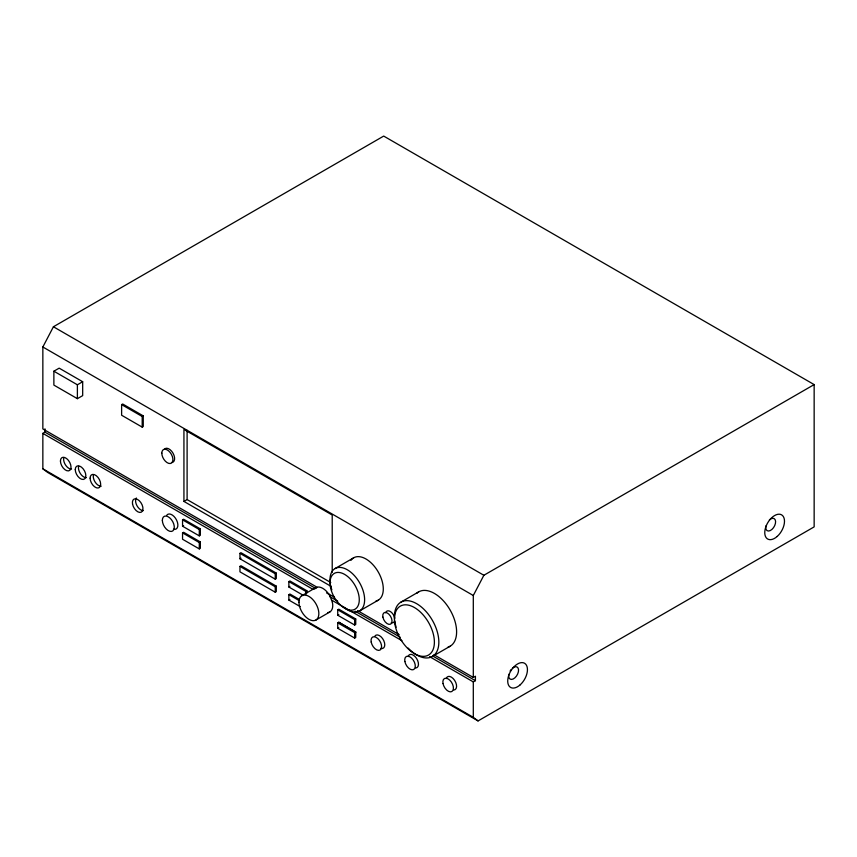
<?xml version="1.0" encoding="UTF-8"?>
<svg xmlns="http://www.w3.org/2000/svg" width="857" height="857" viewBox="0 0 857 857"><rect width="100%" height="100%" fill="white"/><g stroke="black" fill="none" stroke-linecap="round" stroke-linejoin="round"><path stroke-width="1.29" d="M317.09 587.249L42.85 428.928L42.85 346.989L53.423 326.763L383.7 136.081L814.15 384.589L814.15 526.884L478.056 720.919L47.606 472.411L42.85 468.8L42.85 433.374L44.96 432.153L315.73 588.48M429.571 656.644L473.3 681.893L475.41 680.672L475.41 676.216L473.3 677.437L473.3 595.508L483.873 575.272L814.15 384.589M314.198 589.113L317.84 587.024A14.13 8.152 60 0 1 327.792 592.776L329.859 595.786L332.43 602.407M53.873 371.21L59.165 368.156L82.679 381.729L82.679 395.623L77.387 398.676L53.873 385.093L53.873 371.21L77.387 384.782L82.679 381.729M121.619 404.611L122.68 404.001L143.258 415.881L143.258 426.507L142.198 427.118L121.619 415.238L121.619 404.611L142.198 416.491L143.258 415.881M332.216 572.369L332.216 515.036L183.934 429.432L183.934 501.42L187.105 499.588L330.759 582.524M182.552 519.845L183.612 519.235L200.356 528.898L200.356 535.261L199.295 535.871L182.552 526.209L182.552 519.845L199.295 529.508L200.356 528.898M182.552 526.209L183.612 525.598M182.552 532.893L183.612 532.283L200.356 541.945L200.356 548.298L199.295 548.909L182.552 539.246L182.552 532.893L199.295 542.556L200.356 541.945M239.96 553.354L241.021 552.744L276.308 573.119L276.308 578.55L275.247 579.161L239.96 558.785L239.96 553.354L275.247 573.729L276.308 573.119M239.96 558.785L241.021 558.175M239.96 566.402L241.021 565.791L276.308 586.156L276.308 591.587L275.247 592.198L239.96 571.833L239.96 566.402L275.247 586.766L276.308 586.156M303.549 595.497L288.863 587.013L288.863 581.582L289.912 580.971L306.87 590.762L306.87 592.937M288.863 587.013L289.912 586.402M300.164 606.585L288.863 600.061L288.863 594.629L289.912 594.019L298.954 599.236M335.044 568.566L353.695 557.8M288.863 600.061L289.912 599.45M288.863 581.582L305.81 591.373L306.87 590.762M301.857 595.69L315.772 587.656M315.944 620.018L329.859 611.984M337.733 609.798L338.794 609.188L355.741 618.979L355.741 624.41L354.68 625.021L337.733 615.23L337.733 609.798L354.68 619.59L355.741 618.979M337.733 615.23L338.794 614.619M337.733 622.846L338.794 622.236L355.741 632.027L355.741 637.458L354.68 638.069L337.733 628.277L337.733 622.846L354.68 632.637L355.741 632.027M359.576 610.955L378.237 600.189M337.733 628.277L338.794 627.667M400.915 602.139L418.687 591.876M432.367 656.483L450.139 646.232M53.423 326.763L483.873 575.272M42.85 346.989L473.3 595.508M183.934 501.42L331.059 586.359M328.552 593.869L334.337 597.211M357.498 610.58L399.191 634.651M433.931 654.705L473.3 677.437M326.592 592.915L328.745 594.158M329.613 596.493L337.712 601.175M355.077 611.191L400.198 637.244M432.603 655.948L475.41 680.672M42.85 433.374L312.709 589.177M331.766 600.179L401.954 640.704M355.741 632.177L338.794 622.236M288.863 594.629L299.029 600.5M42.85 468.8L473.3 717.32L478.056 720.919M473.3 681.893L473.3 717.32M354.68 619.59L354.68 625.021M354.68 632.637L354.68 638.069M305.81 591.373L305.81 594.629M275.247 573.729L275.247 579.161M275.247 586.766L275.247 592.198M199.295 529.508L199.295 535.871M199.295 542.556L199.295 548.909M187.105 430.268L187.105 499.588M142.198 416.491L142.198 427.118M77.387 384.782L77.387 398.676M44.96 428.811L44.96 432.153M330.202 583.006A24.489 14.14 60 0 1 347.021 569.594A24.489 14.14 60 0 1 364.493 602.139A24.489 14.14 60 0 1 342.811 606.477M331.873 589.905A24.489 14.14 60 0 1 330.577 585.256M374.98 635.958A7.477 4.317 60 0 1 383.765 640.608A7.477 4.317 60 0 1 380.733 648.385M408.114 656.526A7.477 4.317 60 0 1 416.502 658.347A7.477 4.317 60 0 1 415.709 667.999M164.265 449.432A7.831 4.521 60 0 1 172.985 453.117A7.831 4.521 60 0 1 171.85 462.534M394.531 618.765A31.398 18.126 60 0 1 418.28 604.688A31.398 18.126 60 0 1 438.238 647.721A31.398 18.126 60 0 1 408.125 648.063M396.127 627.238A31.398 18.126 60 0 1 394.777 621.132M416.77 593.301A31.398 18.126 60 0 1 450.075 609.938A31.398 18.126 60 0 1 447.954 647.185M350.952 560.349A24.489 14.14 60 0 1 377.648 570.966A24.489 14.14 60 0 1 375.923 601.1M101.212 486.187A7.477 4.317 60 0 1 95.341 482.373A7.477 4.317 60 0 1 93.445 474.853M143.355 510.611A7.477 4.317 60 0 1 137.002 505.759A7.477 4.317 60 0 1 136.359 497.992M166.729 515.261A8.452 4.874 60 0 1 176.638 520.21A8.452 4.874 60 0 1 173.457 529.24M446.24 678.54A7.477 4.317 60 0 1 454.628 680.362A7.477 4.317 60 0 1 453.846 690.014M71.549 469.068A7.477 4.317 60 0 1 65.689 465.244A7.477 4.317 60 0 1 63.793 457.734M86.375 477.628A7.477 4.317 60 0 1 80.515 473.803A7.477 4.317 60 0 1 78.619 466.294M332.42 602.396A14.044 8.109 60 0 1 327.781 612.584M512.336 668.289A6.974 4.028 -60 0 1 518.539 669.713A6.974 4.028 -60 0 1 513.193 678.98A6.974 4.028 -60 0 1 508.854 674.341M510.129 671.052A6.974 4.028 -60 0 1 511.147 669.553M769.393 519.888A6.974 4.028 -60 0 1 775.585 521.313A6.974 4.028 -60 0 1 770.25 530.569A6.974 4.028 -60 0 1 765.901 525.93M394.638 620.897A6.577 3.803 60 0 1 391.274 622.653M385.714 612.701A6.577 3.803 60 0 1 390.299 611.502A6.577 3.803 60 0 1 394.702 618.154M330.02 582.878A20.686 11.944 60 0 0 351.981 610.152A20.686 11.944 60 0 0 351.938 580.864A20.686 11.944 60 0 0 330.02 582.878M371.188 642.043A7.477 4.317 60 0 0 379.972 650.088A7.477 4.317 60 0 0 377.819 638.572A7.477 4.317 60 0 0 371.188 642.043M404.868 661.486A7.477 4.317 60 0 0 413.652 669.542A7.477 4.317 60 0 0 411.499 658.015A7.477 4.317 60 0 0 404.868 661.486M161.812 453.192A7.831 4.521 60 0 0 170.136 463.519A7.831 4.521 60 0 0 170.115 452.432A7.831 4.521 60 0 0 161.812 453.192M394.466 619.108A28.227 16.294 60 0 0 424.429 656.312A28.227 16.294 60 0 0 424.376 616.354A28.227 16.294 60 0 0 394.466 619.108M162.348 520.317A8.452 4.874 60 0 0 171.314 531.447A8.452 4.874 60 0 0 171.304 519.492A8.452 4.874 60 0 0 162.348 520.317M90.103 478.163A7.477 4.317 60 0 0 98.041 488.019A7.477 4.317 60 0 0 98.019 477.435A7.477 4.317 60 0 0 90.103 478.163M443.005 683.5A7.477 4.317 60 0 0 451.789 691.556A7.477 4.317 60 0 0 449.625 680.029A7.477 4.317 60 0 0 443.005 683.5M132.535 504.055A7.477 4.317 60 0 0 141.309 512.154A7.477 4.317 60 0 0 139.198 500.649A7.477 4.317 60 0 0 132.535 504.055M298.964 602.128A14.055 8.109 60 0 0 313.887 620.661A14.055 8.109 60 0 0 313.855 600.768A14.055 8.109 60 0 0 298.964 602.128M60.44 461.045A7.477 4.317 60 0 0 68.378 470.9A7.477 4.317 60 0 0 68.367 460.316A7.477 4.317 60 0 0 60.44 461.045M75.266 469.604A7.477 4.317 60 0 0 83.204 479.459A7.477 4.317 60 0 0 83.193 468.875A7.477 4.317 60 0 0 75.266 469.604M520.124 684.882A13.958 8.056 -60 0 0 524.559 663.254A13.958 8.056 -60 0 0 508.051 677.887A13.958 8.056 -60 0 0 520.124 684.882M777.17 536.471A13.958 8.056 -60 0 0 781.616 514.853A13.958 8.056 -60 0 0 765.097 529.476A13.958 8.056 -60 0 0 777.17 536.471M382.865 617.061A6.577 3.803 60 0 0 390.599 624.153A6.577 3.803 60 0 0 388.692 614.008A6.577 3.803 60 0 0 382.865 617.061"/></g></svg>
